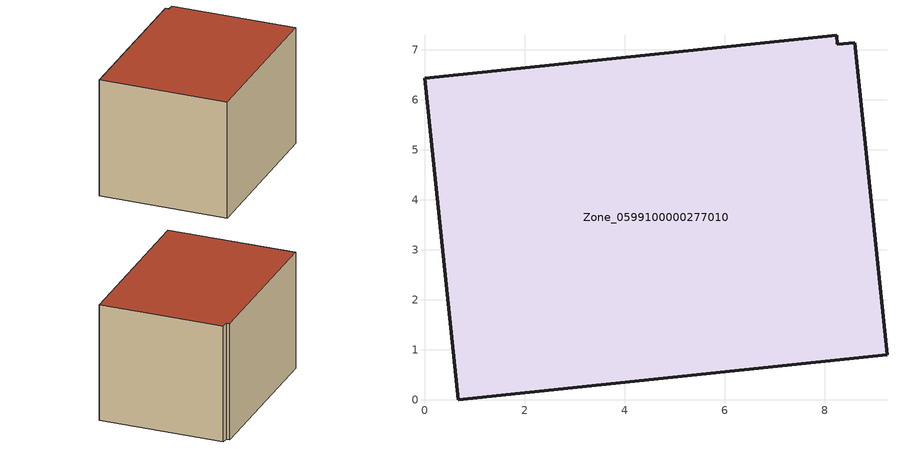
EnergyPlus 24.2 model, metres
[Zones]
Zone_0599100000277010
 floor ground (C_G): 8.6,7.13 9.25,0.9 0.67,0 0,6.43 8.24,7.28 8.26,7.1 z3.73
 wall outside (C_F): 0.67,0 9.25,0.9 8.6,7.13 8.26,7.1 8.24,7.28 0,6.43 0.67,0 z3.73:9.77
 roof outside (C_R): 9.25,0.9 8.6,7.13 8.26,7.1 8.24,7.28 0,6.43 0.67,0 z9.77
[BUILDING]
Pand.0599100000277010: North Axis=0; Terrain=City; Loads Convergence Tolerance Value=0.04; Temperature Convergence Tolerance Value=0.4; Solar Distribution=FullExterior; Maximum Number of Warmup Days=25; Minimum Number of Warmup Days=1
[Site:Location]
Rotterdam.The.Hague.AP_ZH_NLD Design_Conditions: Latitude=51.96; Longitude=4.45; Time Zone=1; Elevation=-4.5
[SITE:GROUNDTEMPERATURE:BUILDINGSURFACE]
18, 18, 18, 18, 18, 18, 18, 18, 18, 18, 18, 18
[MATERIAL] Thermal Absorptance=0.9; Solar Absorptance=0.7; Visible Absorptance=0.7
Name | Roughness | Thickness | Conductivity | Density | Specific Heat
G.TC.1946-1964 | MediumSmooth | 0.15 | 1 | 540 | 1210
F.TC.1946-1964 | Rough | 0.3 | 0.857143 | 1920 | 840
R.TC.1946-1964 | MediumRough | 0.2 | 0.235294 | 1500 | 1000
[CONSTRUCTION]
C_G: G.TC.1946-1964
C_F: F.TC.1946-1964
C_R: R.TC.1946-1964
[ZONE]
Zone_0599100000277010: Type=1; Multiplier=1; Ceiling Height=Autocalculate; Volume=Autocalculate; Floor Area=autocalculate; Part of Total Floor Area=Yes
[ZONEINFILTRATION:DESIGNFLOWRATE]
Infil_Zone_0599100000277010: Zone or ZoneList or Space or SpaceList=Zone_0599100000277010; Schedule=AlwaysOn; Design Flow Rate Calculation Method=Flow/Area; Flow Rate per Floor Area=0.003; Constant Term Coefficient=1; Temperature Term Coefficient=0; Velocity Term Coefficient=0; Velocity Squared Term Coefficient=0
[HVACTEMPLATE:ZONE:IDEALLOADSAIRSYSTEM]
Zone_0599100000277010: Maximum Heating Supply Air Temperature=50; Minimum Cooling Supply Air Temperature=13; Maximum Heating Supply Air Humidity Ratio=0.0156; Minimum Cooling Supply Air Humidity Ratio=0.0077; Heating Limit=NoLimit; Cooling Limit=NoLimit; Dehumidification Control Type=ConstantSensibleHeatRatio; Cooling Sensible Heat Ratio=0.7; Dehumidification Setpoint=60; Humidification Control Type=None; Humidification Setpoint=30; Outdoor Air Method=None; Outdoor Air Flow Rate per Person=0.00944; Outdoor Air Flow Rate per Zone Floor Area=0; Outdoor Air Flow Rate per Zone=0; Demand Controlled Ventilation Type=None; Outdoor Air Economizer Type=NoEconomizer; Heat Recovery Type=None; Sensible Heat Recovery Effectiveness=0.7; Latent Heat Recovery Effectiveness=0.65
[ZONECONTROL:THERMOSTAT]
ThermostatControl_Zone_0599100000277010: Zone or ZoneList=Zone_0599100000277010; Control Type Schedule=DualSetpointControlType; Control 1=Thermostat_Zone_0599100000277010; Temperature Difference Between Cutout And Setpoint=0
[THERMOSTATSETPOINT:DUALSETPOINT]
Thermostat_Zone_0599100000277010: Heating Setpoint Temperature Schedule=HeatingSetpoint_Zone_0599100000277010; Cooling Setpoint Temperature Schedule=CoolingSetpoint_Zone_0599100000277010
[SCHEDULE:COMPACT]
HeatingSetpoint_Zone_0599100000277010: Through: 12/31, For: AllDays, Until: 24:00, 21
CoolingSetpoint_Zone_0599100000277010: Through: 12/31, For: AllDays, Until: 24:00, 24
DualSetpointControlType: Through: 12/31, For: AllDays, Until: 24:00, 4
AlwaysOn: Through: 12/31, For: AllDays, Until: 24:00, 1
